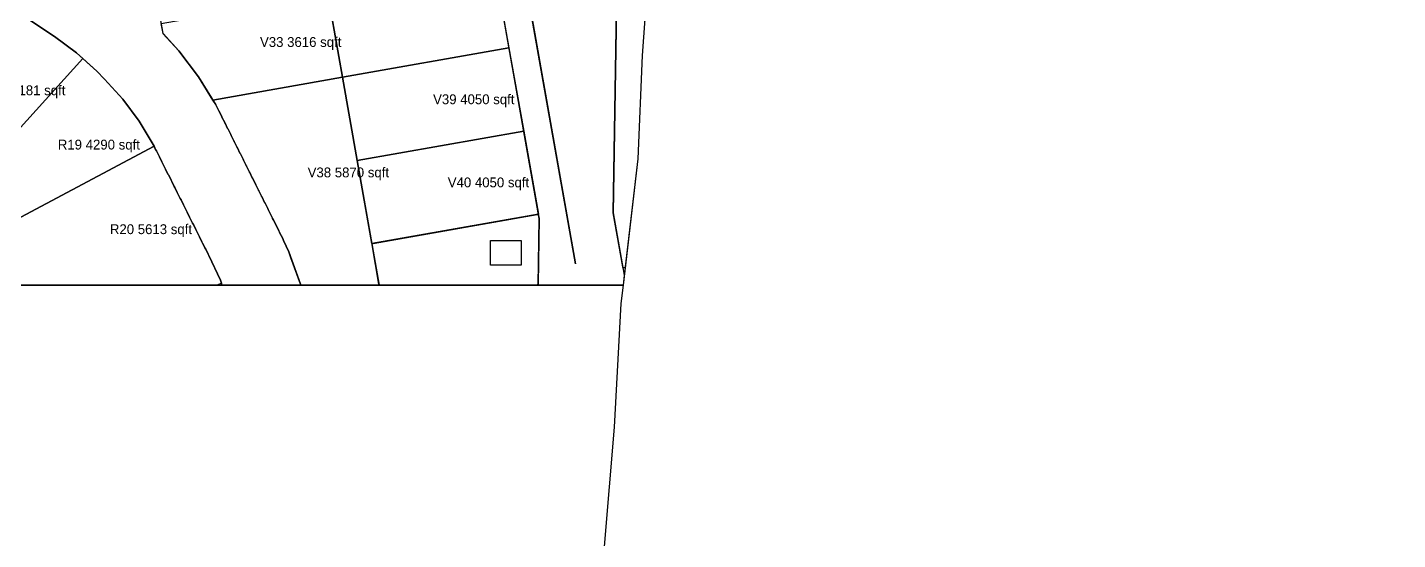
# Model space of a CAD drawing. Header units: metres. Extents: x 119 to 464, y -551 to -55.
# Drawn here: x 242.2 to 464.4, y -302.9 to -219.7 of the extents above; entities that cross this region are included whole.
import ezdxf

# ---------------------------------------------------------------- set-up
doc = ezdxf.new("R2010")
doc.units = ezdxf.units.M
for name, color, linetype in [('COLONY', 3, 'Continuous'), ('CORNERS', 52, 'Continuous'), ('PLOTS', 1, 'Continuous'), ('RESORT', 2, 'Continuous'), ('ROADS', 8, 'Continuous'), ('TEXT', 7, 'Continuous'), ('UTILITIES', 6, 'Continuous')]:
    doc.layers.add(name, color=color, linetype=linetype)

msp = doc.modelspace()

# ---------------------------------------------------------------- linework, layer by layer
at = {"layer": 'COLONY'}
msp.add_lwpolyline([(221.48, -103.71), (247.6, -87.66), (258.4, -72.16), (277.21, -65.62), (293.47, -62.5), (331.12, -57.65), (352.37, -54.94), (384.19, -74.16), (400.25, -83.6), (431.09, -108.36), (448.39, -121.73), (464.45, -132.24), (460.01, -142.83), (453.45, -162.43), (449.83, -179.95), (446.64, -191.8), (440.55, -209.62), (380.23, -204.48), (363.26, -203.28), (343.39, -203.37), (341.9, -224.25), (341.2, -241.03), (338.8, -261.53), (224.09, -261.53)], dxfattribs=at)
at = {"layer": 'CORNERS'}
msp.add_lwpolyline([(343.39, -203.38), (341.9, -224.25), (341.9, -224.25), (341.9, -224.25), (341.9, -224.25), (341.2, -241.02), (341.2, -241.02), (341.2, -241.04), (341.2, -241.04), (339.15, -258.56), (339.15, -258.56), (339.15, -258.58), (339.14, -258.58), (339.14, -258.59), (339.14, -258.6), (339.13, -258.61), (339.13, -258.62), (339.13, -258.63), (339.12, -258.64), (339.12, -258.65), (339.11, -258.66), (339.1, -258.66), (339.1, -258.67), (339.09, -258.68), (339.08, -258.68), (339.08, -258.69), (339.07, -258.7), (339.06, -258.7), (339.05, -258.71), (339.04, -258.71), (339.04, -258.72), (339.03, -258.72), (339.02, -258.73), (339.01, -258.73), (339, -258.73), (338.99, -258.73), (338.98, -258.73), (338.97, -258.74), (338.96, -258.74), (338.95, -258.74), (338.94, -258.74), (338.93, -258.74), (338.92, -258.74), (338.91, -258.73), (338.9, -258.73), (338.89, -258.73), (338.88, -258.73), (338.87, -258.72), (338.86, -258.72), (338.86, -258.71), (338.85, -258.71), (338.84, -258.7), (338.83, -258.7), (338.82, -258.69), (338.82, -258.69), (338.81, -258.68), (338.8, -258.67), (338.79, -258.66), (338.79, -258.66), (338.78, -258.65), (338.78, -258.64), (338.77, -258.63), (338.77, -258.62), (338.76, -258.61), (338.76, -258.61), (338.76, -258.6), (338.76, -258.59), (338.75, -258.57), (338.75, -258.57), (337.2, -249.8), (337.2, -249.8), (337.2, -249.78), (337.2, -249.78), (337.2, -249.76), (337.2, -249.76), (338, -200.11)], dxfattribs=at)
msp.add_lwpolyline([(299.36, -261.53), (299.35, -261.52), (299.34, -261.52), (299.34, -261.52), (299.33, -261.52), (299.32, -261.51), (299.31, -261.51), (299.3, -261.5), (299.29, -261.5), (299.28, -261.49), (299.27, -261.49), (299.27, -261.48), (299.26, -261.47), (299.25, -261.47), (299.25, -261.46), (299.24, -261.45), (299.23, -261.44), (299.23, -261.43), (299.22, -261.43), (299.22, -261.42), (299.21, -261.41), (299.21, -261.4), (299.21, -261.39), (299.21, -261.38), (299.2, -261.37), (299.2, -261.36), (298.08, -254.99), (298.08, -254.98), (298.08, -254.97), (298.07, -254.96), (298.07, -254.95), (298.07, -254.94), (298.08, -254.93), (298.08, -254.92), (298.08, -254.91), (298.08, -254.9), (298.08, -254.89), (298.09, -254.88), (298.09, -254.88), (298.09, -254.87), (298.1, -254.86), (298.1, -254.85), (298.11, -254.84), (298.11, -254.83), (298.12, -254.82), (298.13, -254.82), (298.13, -254.81), (298.14, -254.8), (298.15, -254.8), (298.15, -254.79), (298.16, -254.79), (298.17, -254.78), (298.18, -254.78), (298.19, -254.77), (298.2, -254.77), (298.21, -254.76), (298.22, -254.76), (298.22, -254.76), (298.24, -254.75), (298.24, -254.75), (324.86, -250.06), (324.86, -250.06), (324.88, -250.06), (324.89, -250.06), (324.9, -250.06), (324.91, -250.06), (324.92, -250.06), (324.93, -250.06), (324.94, -250.06), (324.95, -250.06), (324.95, -250.07), (324.96, -250.07), (324.97, -250.07), (324.98, -250.08), (324.99, -250.08), (325, -250.09), (325.01, -250.09), (325.02, -250.1), (325.02, -250.1), (325.03, -250.11), (325.04, -250.12), (325.04, -250.12), (325.05, -250.13), (325.06, -250.14), (325.06, -250.15), (325.07, -250.15), (325.07, -250.16), (325.08, -250.17), (325.08, -250.18), (325.08, -250.19), (325.09, -250.2), (325.09, -250.21), (325.09, -250.22), (325.09, -250.22), (325.18, -250.69), (325.18, -250.69), (325.18, -250.71), (325.18, -250.71), (325.18, -250.73), (325.18, -250.73), (325.01, -261.33), (325.01, -261.34), (325.01, -261.35), (325.01, -261.36), (325.01, -261.37), (325.01, -261.38), (325, -261.39), (325, -261.4), (325, -261.4), (324.99, -261.41), (324.99, -261.42), (324.99, -261.43), (324.98, -261.44), (324.98, -261.45), (324.97, -261.45), (324.96, -261.46), (324.96, -261.47), (324.95, -261.48), (324.94, -261.48), (324.94, -261.49), (324.93, -261.49), (324.92, -261.5), (324.91, -261.5), (324.9, -261.51), (324.89, -261.51), (324.88, -261.52), (324.88, -261.52), (324.87, -261.52), (324.86, -261.53), (324.85, -261.53), (324.84, -261.53), (324.83, -261.53), (324.82, -261.53), (324.81, -261.53), (299.4, -261.53), (299.4, -261.53), (299.38, -261.53), (299.37, -261.53), (299.36, -261.53)], close=True, dxfattribs=at)
at = {"layer": 'PLOTS'}
for points in [[(293.28, -227.77), (290.9, -214.27), (317.91, -209.5), (320.29, -223.01), (293.28, -227.77)], [(229.83, -246.28), (229.07, -245.82), (228.33, -245.28), (227.57, -244.82), (226.83, -244.28), (226.07, -243.82), (225.33, -243.28), (224.57, -242.82), (223.83, -242.28), (223.07, -241.82), (222.33, -241.28), (221.98, -241.07), (221.52, -240.65), (220.33, -239.78), (219.77, -239.44), (236.19, -214.12), (239.11, -216.11), (240.1, -216.86), (246.56, -221.16), (250.14, -223.81), (251.16, -224.74), (230.93, -247.08), (229.83, -246.28)], [(290.9, -214.27), (293.28, -227.77), (272.27, -231.48), (269.94, -227.72), (266.75, -223.49), (264.17, -220.66), (263.88, -219.03), (290.9, -214.27)], [(295.66, -241.28), (293.28, -227.77), (320.29, -223.01), (322.68, -236.52), (295.66, -241.28)], [(235.98, -252.93), (235.22, -251.67), (234.35, -250.48), (233.36, -249.39), (232.11, -248.14), (231.02, -247.15), (230.93, -247.08), (251.16, -224.74), (253.44, -226.81), (254.69, -228.06), (257.67, -231.34), (260.31, -234.9), (262.59, -238.7), (262.73, -238.98), (236.07, -253.13), (235.98, -252.93)], [(299.23, -261.53), (299.23, -261.53), (299.23, -261.53), (299.23, -261.53), (286.49, -261.53), (286.49, -261.53), (286.49, -261.53), (286.49, -261.53), (286.49, -261.53), (286.46, -261.4), (286.46, -261.4), (286.46, -261.4), (286.46, -261.4), (284.92, -257.1), (284.57, -256.12), (284.57, -256.12), (284.57, -256.12), (284.57, -256.12), (283.7, -254.29), (283.7, -254.29), (283.7, -254.29), (283.7, -254.29), (283.58, -253.97), (283.58, -253.97), (283.58, -253.97), (283.58, -253.97), (283.08, -252.97), (283.08, -252.97), (283.08, -252.97), (283.08, -252.97), (283.06, -252.92), (283.06, -252.92), (283.06, -252.92), (283.06, -252.92), (282.97, -252.73), (282.97, -252.73), (282.17, -251.05), (282.17, -251.05), (282.17, -251.05), (282.17, -251.05), (282.17, -251.05), (282.17, -251.04), (282.17, -251.04), (282.17, -251.04), (282.17, -251.04), (282.17, -251.04), (282.17, -251.04), (282.17, -251.04), (282.17, -251.04), (282.17, -251.04), (282.17, -251.04), (281.95, -250.69), (281.95, -250.69), (281.95, -250.69), (281.95, -250.69), (281.95, -250.69), (281.95, -250.68), (281.95, -250.68), (281.95, -250.68), (281.95, -250.68), (281.95, -250.68), (281.95, -250.68), (281.95, -250.68), (281.95, -250.68), (281.95, -250.68), (281.93, -250.64), (281.23, -249.24), (281.23, -249.24), (281.23, -249.24), (281.23, -249.24), (281.23, -249.24), (281.23, -249.23), (281.23, -249.23), (281.23, -249.23), (281.23, -249.23), (281.23, -249.23), (281.23, -249.23), (281.23, -249.23), (281.23, -249.23), (281.23, -249.23), (281.23, -249.23), (281.23, -249.23), (281.23, -249.23), (281.21, -249.21), (281.21, -249.21), (281.21, -249.21), (281.21, -249.21), (281.21, -249.21), (281.21, -249.19), (281.21, -249.19), (281.21, -249.19), (281.21, -249.19), (281.21, -249.19), (281.21, -249.19), (281.21, -249.19), (281.21, -249.19), (281.21, -249.19), (281.21, -249.19), (281.21, -249.19), (281.17, -249.14), (281.17, -249.14), (281.17, -249.14), (281.17, -249.14), (281.17, -249.14), (281.17, -249.13), (281.17, -249.13), (281.17, -249.13), (281.17, -249.13), (281.17, -249.13), (281.17, -249.13), (281.17, -249.13), (281.17, -249.13), (281.17, -249.13), (281.15, -249.09), (280.73, -248.23), (280.73, -248.23), (280.73, -248.23), (280.73, -248.23), (280.73, -248.23), (280.73, -248.23), (280.73, -248.23), (280.73, -248.23), (280.73, -248.22), (280.73, -248.22), (280.73, -248.22), (280.73, -248.22), (280.73, -248.22), (280.73, -248.22), (280.73, -248.22), (280.73, -248.22), (280.73, -248.22), (280.72, -248.22), (280.72, -248.22), (280.72, -248.22), (280.71, -248.21), (280.71, -248.21), (280.71, -248.21), (280.71, -248.21), (280.71, -248.21), (280.71, -248.19), (280.71, -248.19), (280.71, -248.19), (280.71, -248.19), (280.71, -248.19), (280.71, -248.19), (280.71, -248.19), (280.71, -248.19), (280.71, -248.19), (280.71, -248.19), (280.71, -248.19), (280.67, -248.14), (280.67, -248.14), (280.67, -248.14), (280.67, -248.14), (280.67, -248.14), (280.67, -248.13), (280.67, -248.13), (280.67, -248.13), (280.67, -248.13), (280.67, -248.13), (280.67, -248.13), (280.67, -248.13), (280.67, -248.13), (280.67, -248.13), (280.65, -248.09), (280.23, -247.23), (280.23, -247.23), (280.23, -247.23), (280.23, -247.23), (280.23, -247.23), (280.23, -247.23), (280.23, -247.23), (280.23, -247.23), (280.23, -247.22), (280.23, -247.22), (280.23, -247.22), (280.23, -247.22), (280.23, -247.22), (280.23, -247.22), (280.23, -247.22), (280.23, -247.22), (280.23, -247.22), (280.22, -247.22), (280.22, -247.22), (280.22, -247.22), (280.21, -247.21), (280.21, -247.21), (280.21, -247.21), (280.21, -247.21), (280.21, -247.21), (280.21, -247.2), (280.21, -247.19), (280.21, -247.19), (280.21, -247.19), (280.21, -247.19), (280.21, -247.19), (280.21, -247.19), (280.21, -247.19), (280.21, -247.19), (280.21, -247.19), (280.21, -247.19), (280.21, -247.19), (280.17, -247.14), (280.17, -247.14), (280.17, -247.14), (280.17, -247.14), (280.17, -247.14), (280.17, -247.13), (280.17, -247.13), (280.17, -247.13), (280.17, -247.13), (280.17, -247.13), (280.17, -247.13), (280.17, -247.13), (280.17, -247.13), (280.17, -247.13), (280.15, -247.09), (279.73, -246.23), (279.73, -246.23), (279.73, -246.23), (279.73, -246.23), (279.73, -246.23), (279.73, -246.23), (279.73, -246.23), (279.73, -246.23), (279.73, -246.22), (279.73, -246.22), (279.73, -246.22), (279.73, -246.22), (279.73, -246.22), (279.73, -246.22), (279.73, -246.22), (279.73, -246.22), (279.73, -246.22), (279.72, -246.22), (279.72, -246.22), (279.72, -246.22), (279.71, -246.21), (279.71, -246.21), (279.71, -246.21), (279.71, -246.21), (279.71, -246.21), (279.71, -246.2), (279.71, -246.19), (279.71, -246.19), (279.71, -246.19), (279.71, -246.19), (279.71, -246.19), (279.71, -246.19), (279.71, -246.19), (279.71, -246.19), (279.71, -246.19), (279.71, -246.19), (279.71, -246.19), (279.67, -246.14), (279.67, -246.14), (279.67, -246.14), (279.67, -246.14), (279.67, -246.14), (279.67, -246.13), (279.67, -246.13), (279.67, -246.13), (279.67, -246.13), (279.67, -246.13), (279.67, -246.13), (279.67, -246.13), (279.67, -246.13), (279.67, -246.13), (279.65, -246.09), (279.23, -245.23), (279.23, -245.23), (279.23, -245.23), (279.23, -245.23), (279.23, -245.23), (279.23, -245.23), (279.23, -245.23), (279.23, -245.23), (279.23, -245.22), (279.23, -245.22), (279.23, -245.22), (279.23, -245.22), (279.23, -245.22), (279.23, -245.22), (279.23, -245.22), (279.23, -245.22), (279.23, -245.22), (279.22, -245.22), (279.22, -245.22), (279.22, -245.22), (279.21, -245.21), (279.21, -245.21), (279.21, -245.21), (279.21, -245.21), (279.21, -245.21), (279.21, -245.2), (279.21, -245.19), (279.21, -245.19), (279.21, -245.19), (279.21, -245.19), (279.21, -245.19), (279.21, -245.19), (279.21, -245.19), (279.21, -245.19), (279.21, -245.19), (279.21, -245.19), (279.21, -245.19), (279.17, -245.14), (279.17, -245.14), (279.17, -245.14), (279.17, -245.14), (279.17, -245.14), (279.17, -245.13), (279.17, -245.13), (279.17, -245.13), (279.17, -245.13), (279.17, -245.13), (279.17, -245.13), (279.17, -245.13), (279.17, -245.13), (279.17, -245.13), (279.15, -245.09), (278.75, -244.26), (278.75, -244.26), (278.75, -244.26), (278.73, -244.23), (278.73, -244.23), (278.73, -244.23), (278.73, -244.23), (278.73, -244.23), (278.73, -244.22), (278.73, -244.22), (278.73, -244.22), (278.73, -244.22), (278.73, -244.22), (278.73, -244.22), (278.73, -244.22), (278.73, -244.22), (278.73, -244.22), (278.72, -244.22), (278.71, -244.21), (278.71, -244.21), (278.71, -244.21), (278.71, -244.2), (278.71, -244.19), (278.71, -244.19), (278.71, -244.19), (278.71, -244.19), (278.71, -244.19), (278.71, -244.19), (278.71, -244.19), (278.71, -244.19), (278.67, -244.14), (278.67, -244.14), (278.67, -244.14), (278.67, -244.13), (278.67, -244.13), (278.67, -244.13), (278.67, -244.13), (278.67, -244.13), (278.67, -244.13), (278.65, -244.09), (278.23, -243.23), (278.23, -243.23), (278.23, -243.23), (278.23, -243.23), (278.23, -243.23), (278.23, -243.22), (278.23, -243.22), (278.23, -243.22), (278.23, -243.22), (278.23, -243.22), (278.23, -243.22), (278.23, -243.22), (278.23, -243.22), (278.23, -243.22), (278.22, -243.22), (278.21, -243.21), (278.21, -243.21), (278.21, -243.21), (278.21, -243.2), (278.21, -243.19), (278.21, -243.19), (278.21, -243.19), (278.21, -243.19), (278.21, -243.19), (278.21, -243.19), (278.21, -243.19), (278.21, -243.19), (278.17, -243.14), (278.17, -243.14), (278.17, -243.14), (278.17, -243.13), (278.17, -243.13), (278.17, -243.13), (278.17, -243.13), (278.17, -243.13), (278.17, -243.13), (278.15, -243.09), (277.73, -242.23), (277.73, -242.23), (277.73, -242.23), (277.73, -242.23), (277.73, -242.23), (277.73, -242.22), (277.73, -242.22), (277.73, -242.22), (277.73, -242.22), (277.73, -242.22), (277.73, -242.22), (277.73, -242.22), (277.73, -242.22), (277.73, -242.22), (277.72, -242.22), (277.71, -242.21), (277.71, -242.21), (277.71, -242.21), (277.71, -242.19), (277.71, -242.19), (277.71, -242.19), (277.71, -242.19), (277.71, -242.19), (277.71, -242.19), (277.71, -242.19), (277.71, -242.19), (277.67, -242.14), (277.67, -242.14), (277.67, -242.14), (277.67, -242.13), (277.67, -242.13), (277.67, -242.13), (277.67, -242.13), (277.67, -242.13), (277.67, -242.13), (277.65, -242.09), (277.23, -241.23), (277.23, -241.23), (277.23, -241.23), (277.23, -241.23), (277.23, -241.23), (277.23, -241.22), (277.23, -241.22), (277.23, -241.22), (277.23, -241.22), (277.23, -241.22), (277.23, -241.22), (277.23, -241.22), (277.23, -241.22), (277.23, -241.22), (277.22, -241.22), (277.21, -241.21), (277.21, -241.21), (277.21, -241.21), (277.21, -241.19), (277.21, -241.19), (277.21, -241.19), (277.21, -241.19), (277.21, -241.19), (277.21, -241.19), (277.21, -241.19), (277.21, -241.19), (277.17, -241.14), (277.17, -241.14), (277.17, -241.14), (277.17, -241.13), (277.17, -241.13), (277.17, -241.13), (277.17, -241.13), (277.17, -241.13), (277.17, -241.13), (277.15, -241.09), (276.73, -240.23), (276.73, -240.23), (276.73, -240.23), (276.73, -240.23), (276.73, -240.23), (276.73, -240.22), (276.73, -240.22), (276.73, -240.22), (276.73, -240.22), (276.73, -240.22), (276.73, -240.22), (276.73, -240.22), (276.73, -240.22), (276.73, -240.22), (276.72, -240.22), (276.71, -240.21), (276.71, -240.21), (276.71, -240.21), (276.71, -240.2), (276.71, -240.19), (276.71, -240.19), (276.71, -240.19), (276.71, -240.19), (276.71, -240.19), (276.71, -240.19), (276.71, -240.19), (276.71, -240.19), (276.67, -240.14), (276.67, -240.14), (276.67, -240.14), (276.67, -240.13), (276.67, -240.13), (276.67, -240.13), (276.67, -240.13), (276.67, -240.13), (276.67, -240.13), (276.65, -240.09), (276.23, -239.23), (276.23, -239.23), (276.23, -239.23), (276.23, -239.23), (276.23, -239.23), (276.23, -239.22), (276.23, -239.22), (276.23, -239.22), (276.23, -239.22), (276.23, -239.22), (276.23, -239.22), (276.23, -239.22), (276.23, -239.22), (276.23, -239.22), (276.22, -239.22), (276.21, -239.21), (276.21, -239.21), (276.21, -239.21), (276.21, -239.2), (276.21, -239.19), (276.21, -239.19), (276.21, -239.19), (276.21, -239.19), (276.21, -239.19), (276.21, -239.19), (276.21, -239.19), (276.21, -239.19), (276.17, -239.14), (276.17, -239.14), (276.17, -239.14), (276.17, -239.13), (276.17, -239.13), (276.17, -239.13), (276.17, -239.13), (276.17, -239.13), (276.17, -239.13), (276.15, -239.09), (275.73, -238.23), (275.73, -238.23), (275.73, -238.23), (275.73, -238.23), (275.73, -238.23), (275.73, -238.22), (275.73, -238.22), (275.73, -238.22), (275.73, -238.22), (275.73, -238.22), (275.73, -238.22), (275.73, -238.22), (275.73, -238.22), (275.73, -238.22), (275.72, -238.22), (275.71, -238.21), (275.71, -238.21), (275.71, -238.21), (275.71, -238.19), (275.71, -238.19), (275.71, -238.19), (275.71, -238.19), (275.71, -238.19), (275.71, -238.19), (275.71, -238.19), (275.71, -238.19), (275.67, -238.14), (275.67, -238.14), (275.67, -238.14), (275.67, -238.13), (275.67, -238.13), (275.67, -238.13), (275.67, -238.13), (275.67, -238.13), (275.67, -238.13), (275.65, -238.09), (275.23, -237.23), (275.23, -237.23), (275.23, -237.23), (275.23, -237.23), (275.23, -237.23), (275.23, -237.22), (275.23, -237.22), (275.23, -237.22), (275.23, -237.22), (275.23, -237.22), (275.23, -237.22), (275.23, -237.22), (275.23, -237.22), (275.23, -237.22), (275.22, -237.22), (275.21, -237.21), (275.21, -237.21), (275.21, -237.21), (275.21, -237.2), (275.21, -237.19), (275.21, -237.19), (275.21, -237.19), (275.21, -237.19), (275.21, -237.19), (275.21, -237.19), (275.21, -237.19), (275.21, -237.19), (275.17, -237.14), (275.17, -237.14), (275.17, -237.14), (275.17, -237.13), (275.17, -237.13), (275.17, -237.13), (275.17, -237.13), (275.17, -237.13), (275.17, -237.13), (275.15, -237.09), (274.73, -236.23), (274.73, -236.23), (274.73, -236.23), (274.73, -236.23), (274.73, -236.23), (274.73, -236.22), (274.73, -236.22), (274.73, -236.22), (274.73, -236.22), (274.73, -236.22), (274.73, -236.22), (274.73, -236.22), (274.73, -236.22), (274.73, -236.22), (274.72, -236.22), (274.71, -236.21), (274.71, -236.21), (274.71, -236.21), (274.71, -236.2), (274.71, -236.19), (274.71, -236.19), (274.71, -236.19), (274.71, -236.19), (274.71, -236.19), (274.71, -236.19), (274.71, -236.19), (274.71, -236.19), (274.67, -236.14), (274.67, -236.14), (274.67, -236.14), (274.67, -236.13), (274.67, -236.13), (274.67, -236.13), (274.67, -236.13), (274.67, -236.13), (274.67, -236.13), (274.65, -236.09), (274.23, -235.23), (274.23, -235.23), (274.23, -235.23), (274.23, -235.23), (274.23, -235.23), (274.23, -235.22), (274.23, -235.22), (274.23, -235.22), (274.23, -235.22), (274.23, -235.22), (274.23, -235.22), (274.23, -235.22), (274.23, -235.22), (274.23, -235.22), (274.22, -235.22), (274.21, -235.21), (274.21, -235.21), (274.21, -235.21), (274.21, -235.19), (274.21, -235.19), (274.21, -235.19), (274.21, -235.19), (274.21, -235.19), (274.21, -235.19), (274.21, -235.19), (274.21, -235.19), (274.17, -235.14), (274.17, -235.14), (274.17, -235.14), (274.17, -235.13), (274.17, -235.13), (274.17, -235.13), (274.17, -235.13), (274.17, -235.13), (274.17, -235.13), (273.73, -234.23), (273.73, -234.23), (273.73, -234.23), (273.73, -234.23), (273.73, -234.23), (273.73, -234.22), (273.73, -234.22), (273.73, -234.22), (273.73, -234.22), (273.73, -234.22), (273.73, -234.22), (273.73, -234.22), (273.73, -234.22), (273.73, -234.22), (273.72, -234.22), (273.71, -234.21), (273.71, -234.21), (273.71, -234.21), (273.71, -234.2), (273.71, -234.2), (273.71, -234.2), (273.71, -234.2), (273.71, -234.2), (273.71, -234.2), (273.69, -234.16), (273.23, -233.24), (273.23, -233.24), (273.23, -233.24), (273.23, -233.23), (273.23, -233.23), (273.23, -233.23), (273.23, -233.23), (273.23, -233.23), (273.23, -233.23), (273.23, -233.23), (273.23, -233.23), (273.23, -233.23), (273.21, -233.21), (273.21, -233.21), (273.21, -233.21), (273.21, -233.2), (273.21, -233.2), (273.21, -233.2), (273.21, -233.2), (273.21, -233.2), (273.21, -233.2), (272.73, -232.23), (272.73, -232.23), (272.73, -232.23), (272.73, -232.22), (272.73, -232.22), (272.73, -232.22), (272.73, -232.22), (272.73, -232.22), (272.73, -232.22), (272.73, -232.22), (272.27, -231.48), (272.27, -231.48), (272.27, -231.48), (293.28, -227.77), (293.28, -227.77), (293.28, -227.77), (295.66, -241.28), (295.66, -241.28), (295.66, -241.28), (295.66, -241.28), (299.23, -261.53), (299.23, -261.53)], [(298.04, -254.79), (295.66, -241.28), (322.68, -236.52), (325.06, -250.03), (298.04, -254.79)]]:
    msp.add_lwpolyline(points, close=True, dxfattribs=at)
msp.add_lwpolyline([(236.07, -253.13), (262.73, -238.98), (262.73, -238.98), (262.73, -238.98), (262.97, -239.49), (262.97, -239.49), (263.09, -239.7), (263.09, -239.7), (263.47, -240.49), (263.47, -240.49), (263.59, -240.7), (263.59, -240.7), (263.97, -241.49), (263.97, -241.49), (264.09, -241.7), (264.09, -241.7), (264.47, -242.49), (264.47, -242.49), (264.59, -242.7), (264.59, -242.7), (264.97, -243.49), (264.97, -243.49), (265.09, -243.7), (265.09, -243.7), (265.47, -244.49), (265.47, -244.49), (265.59, -244.7), (265.59, -244.7), (265.97, -245.49), (265.97, -245.49), (266.09, -245.7), (266.09, -245.7), (266.47, -246.49), (266.47, -246.49), (266.59, -246.7), (266.59, -246.7), (266.97, -247.49), (266.97, -247.49), (267.09, -247.7), (267.09, -247.7), (267.47, -248.49), (267.47, -248.49), (267.59, -248.7), (267.59, -248.7), (267.97, -249.49), (267.97, -249.49), (268.09, -249.7), (268.09, -249.7), (268.47, -250.49), (268.47, -250.49), (268.59, -250.7), (268.59, -250.7), (268.97, -251.49), (268.97, -251.49), (269.09, -251.7), (269.09, -251.7), (269.47, -252.49), (269.47, -252.49), (269.59, -252.7), (269.59, -252.7), (269.97, -253.49), (269.97, -253.49), (270.09, -253.7), (270.09, -253.7), (270.47, -254.49), (270.47, -254.49), (270.59, -254.7), (270.59, -254.7), (270.9, -255.34), (270.97, -255.49), (270.97, -255.49), (271.09, -255.7), (271.09, -255.7), (271.47, -256.49), (271.47, -256.49), (271.59, -256.7), (271.59, -256.7), (273.49, -260.71), (273.49, -260.71), (273.68, -261.24), (273.68, -261.24), (273.68, -261.24), (272.96, -261.53), (272.96, -261.53), (272.96, -261.53), (240.27, -261.53)], dxfattribs=at)
at = {"layer": 'RESORT'}
msp.add_lwpolyline([(215.94, -326.8), (228.99, -298.46), (232.53, -278.27), (224.09, -261.53), (338.8, -261.53), (338.45, -264.51), (337.37, -284.59), (335.73, -303.96)], dxfattribs=at)
at = {"layer": 'ROADS'}
for points in [[(304.32, -106.5), (331.06, -258.1), (323.73, -216.55)], [(338, -200.1), (337.2, -249.78), (338.99, -259.92), (338.8, -261.53), (337.01, -261.53), (334.7, -261.53), (331.66, -261.53), (331.02, -261.53), (331, -261.53), (331, -261.53), (325.01, -261.53), (325.18, -250.71), (301.94, -118.91)], [(251.97, -151.49), (264.16, -220.64), (266.75, -223.49), (269.94, -227.72), (272.73, -232.23), (273.21, -233.2), (273.23, -233.23), (273.69, -234.16), (273.71, -234.2), (273.73, -234.23), (274.17, -235.13), (274.19, -235.16), (274.21, -235.2), (274.23, -235.23), (274.65, -236.09), (274.67, -236.13), (274.69, -236.16), (274.71, -236.2), (274.73, -236.23), (275.15, -237.09), (275.17, -237.13), (275.19, -237.16), (275.21, -237.2), (275.23, -237.23), (275.65, -238.09), (275.67, -238.13), (275.69, -238.16), (275.71, -238.2), (275.73, -238.23), (276.15, -239.09), (276.17, -239.13), (276.19, -239.16), (276.21, -239.2), (276.23, -239.23), (276.65, -240.09), (276.67, -240.13), (276.69, -240.16), (276.71, -240.2), (276.73, -240.23), (277.15, -241.09), (277.17, -241.13), (277.19, -241.16), (277.21, -241.2), (277.23, -241.23), (277.65, -242.09), (277.67, -242.13), (277.69, -242.16), (277.71, -242.2), (277.73, -242.23), (278.15, -243.09), (278.17, -243.13), (278.19, -243.16), (278.21, -243.2), (278.23, -243.23), (278.65, -244.09), (278.67, -244.13), (278.69, -244.16), (278.71, -244.2), (278.73, -244.23), (279.15, -245.09), (279.17, -245.13), (279.19, -245.16), (279.21, -245.2), (279.23, -245.23), (279.65, -246.09), (279.67, -246.13), (279.69, -246.16), (279.71, -246.2), (279.73, -246.23), (280.15, -247.09), (280.17, -247.13), (280.19, -247.16), (280.21, -247.2), (280.23, -247.23), (280.65, -248.09), (280.67, -248.13), (280.69, -248.16), (280.71, -248.2), (280.73, -248.23), (281.15, -249.09), (281.17, -249.13), (281.19, -249.16), (281.21, -249.2), (281.23, -249.23), (281.93, -250.64), (281.95, -250.68), (282.17, -251.05), (282.97, -252.73), (283.06, -252.92), (283.08, -252.97), (283.58, -253.97), (283.7, -254.29), (284.57, -256.12), (286.46, -261.4), (286.49, -261.53), (273.78, -261.53), (273.49, -260.71), (271.59, -256.7), (271.47, -256.49), (271.09, -255.7), (270.97, -255.49), (270.59, -254.7), (270.47, -254.49), (270.09, -253.7), (269.97, -253.49), (269.59, -252.7), (269.47, -252.49), (269.09, -251.7), (268.97, -251.49), (268.59, -250.7), (268.47, -250.49), (268.09, -249.7), (267.97, -249.49), (267.59, -248.7), (267.47, -248.49), (267.09, -247.7), (266.97, -247.49), (266.59, -246.7), (266.47, -246.49), (266.09, -245.7), (265.97, -245.49), (265.59, -244.7), (265.47, -244.49), (265.09, -243.7), (264.97, -243.49), (264.59, -242.7), (264.47, -242.49), (264.09, -241.7), (263.97, -241.49), (263.59, -240.7), (263.47, -240.49), (263.09, -239.7), (262.97, -239.49), (262.59, -238.7), (260.31, -234.9), (257.67, -231.34), (254.69, -228.06), (253.44, -226.81), (250.14, -223.81), (246.56, -221.16), (240.1, -216.86)]]:
    msp.add_lwpolyline(points, dxfattribs=at)
at = {"layer": 'UTILITIES'}
msp.add_lwpolyline([(317.29, -258.28), (317.29, -254.28), (322.29, -254.28), (322.29, -258.28), (317.29, -258.28)], close=True, dxfattribs=at)

# ---------------------------------------------------------------- texts
at = {"layer": 'TEXT'}
for s, p in [('V33 3616 sqft', (279.9, -222.85)), ('R18 5181 sqft', (235.01, -230.69)), ('V39 4050 sqft', (307.98, -232.15)), ('R19 4290 sqft', (247.1, -239.51)), ('V38 5870 sqft', (287.63, -244.03)), ('V40 4050 sqft', (310.36, -245.65)), ('R20 5613 sqft', (255.55, -253.25))]:
    msp.add_text(s, height=1.6, dxfattribs=at).set_placement(p)

doc.saveas('drawing.dxf')
